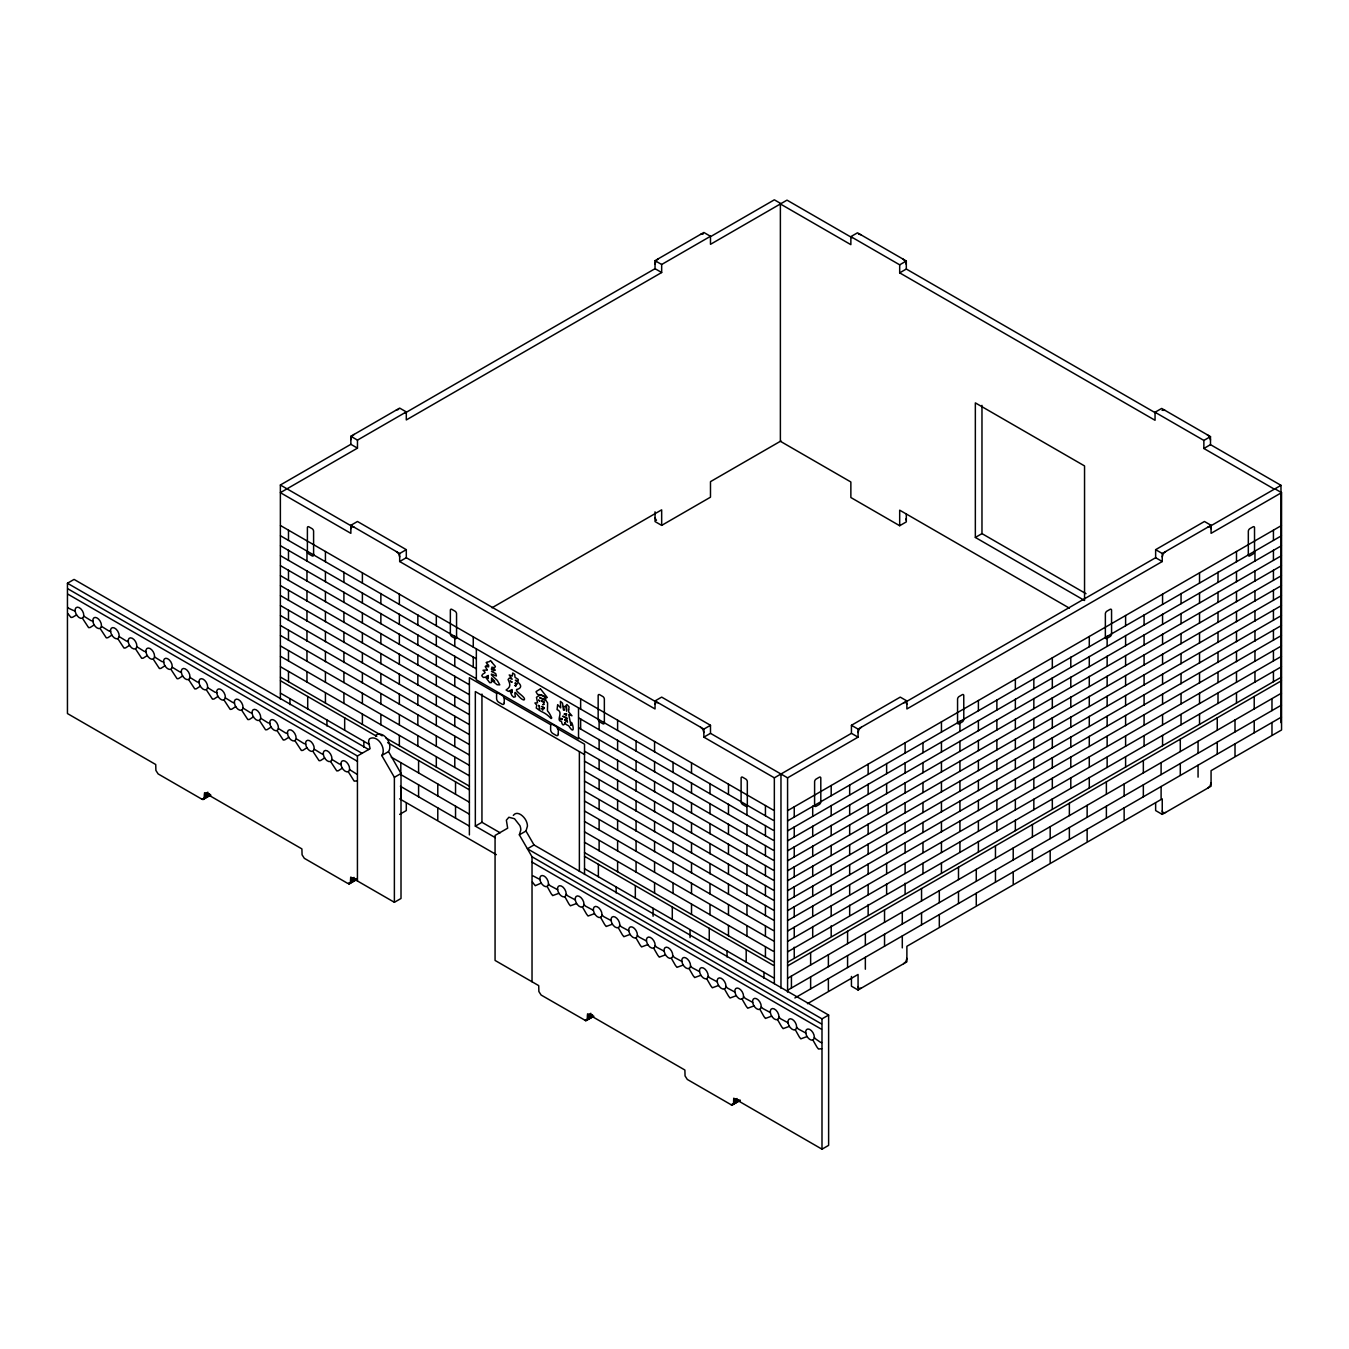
<?xml version="1.0" encoding="UTF-8"?>
<svg xmlns="http://www.w3.org/2000/svg" width="1349" height="1349" viewBox="0 0 1349 1349"><rect width="100%" height="100%" fill="white"/><g stroke="black" fill="none" stroke-linecap="round" stroke-linejoin="round"><path stroke-width="1.5" d="M566.563 711.277L566.378 706.741L566.546 710.232M906.882 958.38L905.854 961.685L903.611 963.692M1211.065 782.757L1210.053 786.062L1207.793 788.069M350.858 439.673L351.516 437.025M655.041 264.05L656.069 260.762L658.312 258.772M858.065 732.507L859.077 729.236L861.337 727.229M1162.248 556.884L1163.276 553.613L1165.536 551.606M906.309 518.387L905.938 519.938M375.663 735.896A8.836 5.109 60 0 1 376.169 734.969C384.06 730.433 393.301 744.581 388.529 751.578L401.007 773.5L401.007 898.485L394.38 902.296L350.723 877.103L350.352 883.275L347.452 883.241L304.318 858.318L302.075 854.811L301.906 848.909L204.559 792.706L204.188 798.878L201.288 798.844L158.137 773.921L155.894 770.431L155.742 764.529L67.45 713.554L67.45 583.24L74.077 579.412L368.665 749.504M350.858 528.707L351.87 526.599L354.129 527.206M513.311 815.403C517.476 809.788 524.98 817.106 526.532 821.777A8.836 5.109 60 0 1 527.425 826.178L525.975 831.018L534.019 844.963L828.623 1015.055L828.623 1145.368L821.996 1149.179L733.721 1098.204L733.552 1103.937L731.31 1104.848L687.299 1079.436L685.056 1075.929L684.887 1070.027L587.54 1013.824L587.388 1019.54L585.635 1020.62L541.118 995.039L538.875 991.532L538.723 985.63L495.066 960.437L495.066 835.453L507.662 828.185L506.364 820.192L508.877 817.258L514.525 818.759L519.905 825.605A8.836 5.109 60 0 1 520.798 829.989L519.348 834.846L532.029 856.784L532.029 981.768M655.041 704.33L656.069 702.222L658.312 702.829M76.522 614.942L72.542 617.269A41.026 23.692 60 0 1 70.957 617.454L67.821 613.525M812.924 1040.096L816.904 1047.009A41.026 23.692 60 0 0 818.489 1049.033L821.625 1048.729M547.138 886.445L551.151 893.645A39.728 22.933 60 0 0 552.685 895.584L558.79 893.342M564.826 896.663L568.84 903.864A39.728 22.933 60 0 0 570.391 905.803L576.495 903.56M636.02 937.757L635.986 937.808A6.138 3.541 60 0 1 628.803 930.928A6.138 3.541 60 0 1 634.452 928.466A6.138 3.541 60 0 1 635.919 937.825L640.05 944.958A39.728 22.933 60 0 0 641.584 946.914L647.689 944.671M655.091 945.598L655.226 945.733A78.225 45.175 60 0 0 656.778 947.268L664.113 951.18A6.138 3.541 60 0 1 669.846 948.903A6.138 3.541 60 0 1 671.313 958.245L675.427 965.395A39.728 22.933 60 0 0 676.979 967.334L683.083 965.108M690.486 966.036L690.621 966.171A78.225 45.175 60 0 0 692.172 967.705L699.507 971.617A6.138 3.541 60 0 1 705.223 969.341A6.138 3.541 60 0 1 706.691 978.683L710.822 985.832A39.728 22.933 60 0 0 712.356 987.772L718.461 985.529M725.863 986.456L725.998 986.591A78.225 45.175 60 0 0 727.549 988.126L734.885 992.055A6.138 3.541 60 0 1 740.618 989.761A6.138 3.541 60 0 1 742.085 999.12L746.216 1006.253A39.728 22.933 60 0 0 747.751 1008.209L753.855 1005.966M759.892 1009.271L763.905 1016.471A39.728 22.933 60 0 0 765.439 1018.428L771.561 1016.185M777.58 1019.49L777.547 1019.54A6.138 3.541 60 0 1 770.363 1012.661A6.138 3.541 60 0 1 776.012 1010.199A6.138 3.541 60 0 1 777.479 1019.54L781.594 1026.69A39.728 22.933 60 0 0 783.145 1028.629L789.249 1026.404M795.269 1029.709L799.299 1036.909A39.728 22.933 60 0 0 800.834 1038.848L806.938 1036.605M541.101 883.14L535.266 885.703A35.917 20.741 60 0 1 533.395 883.342L532.417 882.01M594.184 913.779L588.08 916.022A39.728 22.933 60 0 1 586.545 914.082L582.464 907.051A6.138 3.541 60 0 0 580.947 897.574A6.138 3.541 60 0 0 575.298 900.036A6.138 3.541 60 0 0 582.414 906.933L582.515 906.882M612.294 924.234L606.19 926.476A39.728 22.933 60 0 1 604.656 924.537L600.592 917.371A6.138 3.541 60 0 0 599.057 908.046A6.138 3.541 60 0 0 593.425 910.491A6.138 3.541 60 0 0 600.524 917.387L600.642 917.337M630 934.452L623.879 936.695A39.728 22.933 60 0 1 622.344 934.756L618.28 927.724A6.138 3.541 60 0 0 616.763 918.247A6.138 3.541 60 0 0 611.114 920.709A6.138 3.541 60 0 0 618.23 927.606L618.331 927.556M665.377 954.89L659.273 957.132A39.728 22.933 60 0 1 657.739 955.176L653.658 948.145A6.138 3.541 60 0 0 652.14 938.685A6.138 3.541 60 0 0 646.508 941.147A6.138 3.541 60 0 0 653.607 948.043L653.725 947.976M700.772 975.31L694.668 977.553A39.728 22.933 60 0 1 693.133 975.614L689.052 968.582A6.138 3.541 60 0 0 687.535 959.122A6.138 3.541 60 0 0 681.886 961.567A6.138 3.541 60 0 0 689.002 968.464L689.103 968.413M736.166 995.747L730.062 997.99A39.728 22.933 60 0 1 728.511 996.051L724.447 989.019A6.138 3.541 60 0 0 722.929 979.543A6.138 3.541 60 0 0 717.28 982.005A6.138 3.541 60 0 0 724.396 988.901L724.497 988.851M351.87 436.385L354.129 434.395M671.38 958.245L671.414 958.195A6.138 3.541 60 0 1 664.197 951.365M706.758 978.666L706.809 978.632A6.138 3.541 60 0 1 699.591 971.786M742.152 999.103L742.186 999.053A6.138 3.541 60 0 1 734.969 992.223M1162.045 410.281L1164.946 410.315M394.38 902.296L394.38 777.328L381.784 755.507C386.859 748.611 377.45 734.227 369.542 738.78A8.836 5.109 60 0 0 368.648 742.152L370.098 748.678L357.434 755.996L357.434 880.964M388.411 751.68L381.784 755.507M540.224 689.019L536.227 691.497A2.529 1.45 60 0 0 536.093 691.953L537.577 694.465L540.342 694.735A30.673 17.706 60 0 1 542.467 695.477L547.289 697.551L540.494 688.917M210.511 795.404L208.775 795.522M739.319 1101.121L739.96 1100.565L732.271 1105.05M280.373 699.22L280.373 484.999L350.858 444.31L350.858 436.283L399.675 408.089L406.302 411.917L406.302 419.944L661.668 272.515L661.668 264.488L710.485 236.294L710.485 244.321L787.007 200.141L852.062 237.711M405.138 412.963L655.041 268.687L655.041 260.661L703.858 232.466L710.485 236.294M350.858 436.283L357.468 440.111L406.302 411.917M711.092 236.328L774.343 199.821L780.97 203.632M357.468 440.111L357.468 448.138L280.373 492.655L350.858 533.344L350.858 525.317L357.468 521.49L406.302 549.667L406.302 557.71L656.187 701.986M850.865 236.631L857.492 232.804L906.309 260.998L906.309 269.024L899.682 272.852L899.682 264.826L850.865 236.631L850.865 244.658L780.38 203.969L780.38 441.292L850.865 481.981L850.865 497.528L899.682 525.722L906.309 521.894L906.309 514.121M350.858 525.317L399.675 553.495L406.302 549.667M899.682 264.826L906.309 260.998M399.675 553.495L399.675 561.521L406.302 557.71M492.031 607.775L661.668 509.838L661.668 525.385L655.041 521.557L655.041 511.844M780.97 440.954L710.485 481.644L710.485 497.191L661.668 525.385M204.559 794.123L207.864 792.2M204.559 794.949L207.864 793.027M204.559 795.775L207.864 793.87M204.559 796.534L209.517 793.65M204.559 797.074L209.517 794.207M204.559 797.343L209.517 794.477M202.165 799.333L209.5 794.999M202.654 799.519L209.365 795.556M203.126 799.552L210.815 795.05M394.38 777.328L401.007 773.5M399.675 814.391L406.302 810.564L406.302 802.79M655.041 700.94L661.668 697.113L710.485 725.29L710.485 733.333L703.858 737.144L703.858 729.118L655.041 700.94L655.041 708.967L399.675 561.521M899.682 272.852L1155.048 420.281L1155.048 412.254L1161.674 408.427L1210.491 436.621L1210.491 444.647L1280.977 485.336L1280.977 722.659M350.723 879.329L354.045 877.423M350.723 880.172L354.045 878.266M350.723 880.914L354.045 879.008M350.723 881.47L355.698 878.604M350.723 881.74L355.698 878.857M350.689 882.263L357.316 878.435M348.329 883.73L354.956 879.902M348.835 883.899L357.198 878.992M349.29 883.932L356.979 879.447M584.522 754.597L475.337 691.565L475.337 826.128L481.947 822.3L500.159 832.805M975.344 537.442L1084.545 600.49L1084.545 465.928L975.344 402.879L975.344 537.442L981.971 533.614L1086.012 593.695M519.348 834.846L525.975 831.018M703.858 729.118L710.485 725.29M1155.048 412.254L1203.864 440.432L1210.491 436.621M1203.864 440.432L1203.864 448.475L1210.491 444.647M534.019 844.963L527.408 848.791L821.996 1018.866L828.623 1015.055M906.882 700.94L858.065 729.118L858.065 737.144L851.438 733.333L851.438 725.29L900.255 697.113L906.882 700.94L906.882 708.967L1162.248 561.521L1162.248 553.495L1211.065 525.317L1211.065 533.344L1281.55 492.655L1281.55 729.978L1211.065 770.667L1211.065 786.214L1162.248 814.391L1155.638 810.564L1155.638 802.79M905.735 701.986L1155.638 557.71L1155.638 549.667L1204.455 521.49L1211.065 525.317M703.858 737.144L774.343 777.833L851.438 733.333M1209.868 526.38L1280.977 485.336M710.485 733.333L787.58 777.833L858.065 737.144M787.58 810.682L1281.432 525.554M787.58 820.917L1281.432 535.789M787.58 830.883L1281.432 545.755M787.58 840.849L1281.432 555.721M787.58 850.814L1281.432 565.703M787.58 860.797L1281.432 575.669M787.58 870.763L1281.432 585.635M787.58 880.728L1281.432 595.6M787.58 890.694L1281.432 605.566M587.54 1015.224L590.845 1013.318M587.54 1016.05L590.845 1014.144M787.58 900.66L1281.432 615.549M587.54 1016.893L590.845 1014.988M587.54 1017.635L592.515 1014.768M587.54 1018.461L592.515 1015.325M585.146 1020.451L592.481 1016.117M587.388 1019.54L592.346 1016.674M585.635 1020.62L593.796 1016.168M586.107 1020.653L593.493 1016.505L591.756 1016.623M787.58 910.642L1281.432 625.514M787.58 920.608L1281.432 635.48M787.58 931.063L1281.432 645.935M787.58 941.417L1281.432 656.305M787.58 951.871L1281.432 666.76M787.58 962.225L1281.432 677.097M787.58 965.901L1281.432 680.773M787.58 978.295L1281.432 693.167M787.58 990.233L1281.432 705.122M794.881 997.973L1281.432 717.061M807.461 1003.69L858.065 974.467L858.065 990.014L851.438 986.186L851.438 976.474M858.065 990.014L906.882 961.837L906.882 946.29L1162.248 798.844L1162.248 814.391M733.721 1100.447L737.026 1098.541M733.721 1101.29L737.026 1099.368M733.721 1102.032L737.026 1100.126M733.721 1102.841L738.679 1099.722M731.31 1104.848L738.645 1100.497M733.552 1103.937L740.179 1100.11M731.816 1105.016L738.443 1101.189M700.586 234.372L703.2 233.984M396.387 409.995L398.646 409.388M1207.793 527.206L1210.053 526.599L1211.065 528.707M903.611 702.829L905.854 702.222L906.882 704.33M1165.536 812.469L1163.276 813.059L1162.248 810.951M861.337 988.092L859.077 988.682L858.065 986.574M511.018 682.088L511.659 682.139A3.912 2.26 60 0 1 512.047 682.375L512.064 681.869A15.092 8.718 60 0 1 511.44 681.65L510.58 681.11A3.322 1.922 60 0 1 510.259 680.722L510.226 680.705M566.917 720.585L565.079 719.81M487.073 669.93L483.043 670.284C487.9 674.045 482.638 672.24 481.795 675.798L483.364 677.518L485.539 677.131L489.754 682.729L491.474 682.527L491.592 677.957L494.729 681.211L492.452 680.807L497.09 684.736L499.788 684.87L497.275 680.385L491.474 674.989L491.373 674.078L496.415 675.967L495.724 673.606L491.491 671.431L495.319 670.149L491.845 667.182L494.729 667.688L495.37 666.423L492.183 662.663M858.504 234.102L860.763 234.692M357.047 780.751L356.069 780.953A35.917 20.741 60 0 1 354.18 781.155L348.346 771.847M92.676 620.945L92.811 620.962A78.225 45.175 60 0 1 91.125 620.692L83.79 616.139M110.365 631.163L110.5 631.18A78.225 45.175 60 0 1 108.814 630.91L101.479 626.358M128.054 641.382L128.189 641.399A78.225 45.175 60 0 1 126.502 641.112L119.167 636.576M145.759 651.601L145.894 651.618A78.225 45.175 60 0 1 144.208 651.331L136.873 646.778M163.583 661.836L163.448 661.803A78.225 45.175 60 0 1 161.897 661.55L154.562 656.997M181.272 672.038L181.137 672.021A78.225 45.175 60 0 1 179.586 671.768L172.25 667.215M198.977 682.257L198.843 682.24A78.225 45.175 60 0 1 197.291 681.987L189.956 677.434M216.666 692.475L216.531 692.459A78.225 45.175 60 0 1 214.98 692.206L207.645 687.653M234.372 702.694L234.237 702.677A78.225 45.175 60 0 1 232.669 702.407L225.334 697.871M252.061 712.913L251.926 712.896A78.225 45.175 60 0 1 250.374 712.626L243.039 708.073M269.749 723.131L269.615 723.098A78.225 45.175 60 0 1 268.063 722.845L260.728 718.292M287.455 733.333L287.32 733.316A78.225 45.175 60 0 1 285.752 733.063L278.417 728.511M305.565 743.805L305.43 743.788A78.225 45.175 60 0 1 303.879 743.518L296.544 738.965M323.254 754.007L323.119 753.99A78.225 45.175 60 0 1 321.568 753.737L314.233 749.184M340.943 764.225L340.808 764.208A78.225 45.175 60 0 1 339.257 763.956L332.073 759.521M75.106 610.76L74.971 610.743A78.596 45.377 60 0 1 73.419 610.473L68.984 608.433A69.743 40.268 60 0 1 67.821 607.455M356.777 774.141L349.627 769.621M656.474 520.326L655.041 518.117M539.836 879.43L532.67 875.686M557.525 889.649L550.19 885.737A78.225 45.175 60 0 1 548.638 884.202L548.503 884.067M575.214 899.867L567.878 895.938A78.225 45.175 60 0 1 566.327 894.404L566.192 894.269M592.919 910.086L585.584 906.157A78.225 45.175 60 0 1 584.033 904.623L583.898 904.488M611.03 920.541L603.694 916.612A78.225 45.175 60 0 1 602.143 915.077L602.008 914.942M628.718 930.759L621.383 926.83A78.225 45.175 60 0 1 619.832 925.296L619.697 925.161M646.424 940.978L639.089 937.049A78.225 45.175 60 0 1 637.521 935.515L637.386 935.38M681.801 961.399L674.466 957.486A78.225 45.175 60 0 1 672.915 955.952L672.915 955.952M717.196 981.836L709.861 977.907A78.225 45.175 60 0 1 708.309 976.372L708.309 976.372M752.438 1002.223L745.255 998.344A78.225 45.175 60 0 1 743.704 996.81L743.569 996.675M770.144 1012.441L762.944 1008.563A78.225 45.175 60 0 1 761.392 1007.029L761.258 1006.894M787.833 1022.66L780.633 1018.782A78.225 45.175 60 0 1 779.081 1017.247L778.946 1017.112M805.522 1032.879L798.338 1029A78.225 45.175 60 0 1 796.787 1027.466L796.652 1027.331M541.455 700.721L544.288 701.817A3.98 2.293 60 0 1 544.288 702.239L544.288 702.239A14.417 8.313 60 0 1 544.17 702.88L544.052 703.014A5.801 3.356 60 0 0 543.596 702.475L542.264 701.547A8.617 4.974 60 0 0 541.472 701.311L541.455 700.738M487.225 669.88L485.218 666.558L487.259 664.973L487.158 666.642L488.608 666.861L488.675 665.377L486.146 662.544C488.018 661.314 489.114 662.646 490.496 660.521L492.166 662.393M564.927 719.708L564.894 720.197A21.668 12.512 60 0 1 565.754 720.653L566.934 721.546A15.716 9.072 60 0 1 567.491 722.153L567.339 721.31A3.895 2.243 60 0 0 567.136 720.467M906.309 269.024L1156.211 413.3M1274.923 488.827L1281.55 492.655M1203.864 448.475L1274.35 489.164M655.041 260.661L661.668 264.488M1155.638 549.667L1162.248 553.495M655.041 268.687L661.668 272.515M1155.638 557.71L1162.248 561.521M1069.319 608.112L899.682 510.175L899.682 525.722M851.438 725.29L858.065 729.118M350.858 444.31L357.468 448.138M280.373 484.999L352.055 526.38M280.491 525.554L773.432 810.159M280.491 535.789L773.432 820.394M280.491 545.755L476.349 658.835M578.637 717.887L773.432 830.36M280.491 555.721L476.349 668.8M578.637 727.87L773.432 840.326M280.491 565.703L476.349 678.783M578.637 737.836L773.432 850.292M496.584 693.42L469.385 677.721L469.385 834.913M504.239 697.838L550.628 724.632M557.339 728.494L584.522 744.193L584.522 874.456M280.491 575.669L469.385 684.736M584.522 751.208L773.432 860.257M280.491 585.635L469.385 694.701M584.522 761.173L773.432 870.24M280.491 595.6L469.385 704.667M584.522 771.139L773.432 880.206M280.491 605.566L469.385 714.633M584.522 781.105L773.432 890.171M280.491 615.549L469.385 724.598M584.522 791.087L773.432 900.137M280.491 625.514L469.385 734.581M584.522 801.053L773.432 910.103M280.491 635.48L469.385 744.547M584.522 811.019L773.432 920.085M280.491 645.935L469.385 755.002M584.522 821.474L773.432 930.54M280.491 656.305L469.385 765.355M584.522 831.844L773.432 940.894M280.491 666.76L469.385 775.81M584.522 842.282L773.432 951.349M280.491 677.097L382.205 735.829M385.831 737.92L469.385 786.163M584.522 852.635L773.432 961.702M280.491 680.773L376.759 736.352M387.652 742.641L469.385 789.839M584.522 856.311L773.432 965.378M280.491 693.167L369.491 744.564M391.277 757.143L469.385 802.233M584.522 868.705L773.432 977.772M400.366 774.326L469.385 814.172M67.45 583.24L362.055 753.315M67.973 588.872L357.434 755.996M532.029 856.784L821.474 1023.908M475.337 826.128L495.353 837.678M67.973 594.218L357.434 761.325M400.366 786.265L469.385 826.111M532.029 862.129L821.474 1029.236M399.675 798.844L496.348 854.659M1207.22 434.732L1209.058 436.149M903.037 259.109L905.28 261.099M700.586 727.229L702.846 729.236L703.858 732.507M396.387 551.606L398.646 553.613L399.675 556.884M814.341 1037.55L814.476 1037.685A78.596 45.377 60 0 0 816.027 1039.219L820.479 1042.288A69.743 40.268 60 0 0 821.625 1042.659M566.513 718.663L563.595 716.639A8.785 5.076 60 0 0 562.567 716.353L563.258 716.37A11.905 6.88 60 0 1 564.186 716.724L565.771 717.263A43.606 25.176 60 0 0 566.715 717.483L567.002 719.236A13.827 7.976 60 0 1 566.513 718.663M342.292 768.171L338.295 770.751A39.728 22.933 60 0 1 336.761 770.92L330.657 761.629M324.603 757.953L320.607 760.532A39.728 22.933 60 0 1 319.072 760.701L312.951 751.41M306.914 747.734L302.918 750.331A39.728 22.933 60 0 1 301.367 750.499L295.262 741.191M288.804 737.279L284.791 739.859A39.728 22.933 60 0 1 283.256 740.028L277.152 730.736M271.098 727.06L267.102 729.657A39.728 22.933 60 0 1 265.568 729.826L259.463 720.518M253.41 716.842L249.413 719.439A39.728 22.933 60 0 1 247.862 719.607L241.758 710.316M235.704 706.623L231.708 709.22A39.728 22.933 60 0 1 230.173 709.389L224.069 700.097M218.015 696.404L214.019 699.001A39.728 22.933 60 0 1 212.484 699.17L206.38 689.879M200.327 686.203L196.33 688.783A39.728 22.933 60 0 1 194.779 688.951L188.675 679.66M182.621 675.984L178.624 678.564A39.728 22.933 60 0 1 177.09 678.732L170.986 669.441M164.932 665.765L160.936 668.362A39.728 22.933 60 0 1 159.401 668.531L153.297 659.223M147.243 655.547L143.247 658.143A39.728 22.933 60 0 1 141.696 658.312L135.591 649.021M129.538 645.328L125.541 647.925A39.728 22.933 60 0 1 124.007 648.093L117.903 638.802M111.849 635.109L107.853 637.706A39.728 22.933 60 0 1 106.318 637.875L100.197 628.583M94.16 624.907L90.164 627.487A39.728 22.933 60 0 1 88.612 627.656L82.508 618.365M1209.48 436.722L1210.491 440.01M905.938 262.414L906.309 264.387M1273.439 530.174L1273.439 540.409M1273.439 550.156L1273.439 560.391M1273.439 570.155L1273.439 580.39M1273.439 590.137L1273.439 600.389M1273.439 610.136L1273.439 620.371M1273.439 630.135L1273.439 640.37M1273.439 650.606L1273.439 660.841M1273.439 671.482L1273.439 681.717M1271.972 698.647L1271.972 710.586M1271.972 722.524L1271.972 734.463M1254.958 550.797L1254.958 561.049M1254.958 570.846L1254.958 581.082M1254.958 590.879L1254.958 601.114M1254.958 610.912L1254.958 621.147M1254.958 630.944L1254.958 641.18M1254.958 650.977L1254.958 661.212M1254.958 671.903L1254.958 682.139M1254.216 696.489L1254.216 708.899M1254.216 720.838L1254.216 732.777M1236.493 551.505L1236.493 561.74M1236.493 571.504L1236.493 581.739M1236.493 591.486L1236.493 601.721M1236.493 611.485L1236.493 621.72M1236.493 631.467L1236.493 641.719M1236.493 651.466L1236.493 661.701M1236.493 671.937L1236.493 682.189M1236.493 692.813L1236.493 703.048M1235.009 719.978L1235.009 731.917M1235.009 743.855L1235.009 755.794M1218.012 572.145L1218.012 582.38M1218.012 592.177L1218.012 602.413M1218.012 612.21L1218.012 622.445M1218.012 632.243L1218.012 642.478M1218.012 652.292L1218.012 662.528M1218.012 672.325L1218.012 682.56M1218.012 693.234L1218.012 703.47M1217.253 717.837L1217.253 730.231M1217.253 742.169L1217.253 754.108M1199.531 572.836L1199.531 583.072M1199.531 592.835L1199.531 603.07M1199.531 612.834L1199.531 623.069M1199.531 632.816L1199.531 643.051M1199.531 652.815L1199.531 663.05M1199.531 672.797L1199.531 683.032M1199.531 693.285L1199.531 703.52M1199.531 714.161L1199.531 724.396M1198.064 741.309L1198.064 753.248M1198.064 765.187L1198.064 777.142M1181.05 593.476L1181.05 603.711M1181.05 613.508L1181.05 623.744M1181.05 633.558L1181.05 643.793M1181.05 653.591L1181.05 663.826M1181.05 673.623L1181.05 683.859M1181.05 693.656L1181.05 703.891M1181.05 714.565L1181.05 724.818M1180.291 739.168L1180.291 751.562M1180.291 763.517L1180.291 775.456M1162.568 594.184L1162.568 604.419M1162.568 614.166L1162.568 624.402M1162.568 634.165L1162.568 644.4M1162.568 654.164L1162.568 664.399M1162.568 674.146L1162.568 684.381M1162.568 694.145L1162.568 704.38M1162.568 714.616L1162.568 724.851M1162.568 735.492L1162.568 745.727M1161.101 762.657L1161.101 774.596M1161.101 786.534L1161.101 798.473M1144.087 614.824L1144.087 625.059M1144.087 634.856L1144.087 645.092M1144.087 654.889L1144.087 665.124M1144.087 674.922L1144.087 685.157M1144.087 694.954L1144.087 705.19M1144.087 714.987L1144.087 725.239M1144.087 735.913L1144.087 746.149M1143.345 760.499L1143.345 772.91M1143.345 784.848L1143.345 796.787M1125.606 615.515L1125.606 625.751M1125.606 635.514L1125.606 645.749M1125.606 655.496L1125.606 665.731M1125.606 675.495L1125.606 685.73M1125.606 695.477L1125.606 705.729M1125.606 715.476L1125.606 725.711M1125.606 735.964L1125.606 746.199M1125.606 756.823L1125.606 767.058M1124.139 783.988L1124.139 795.927M1124.139 807.866L1124.139 819.804M1107.141 636.155L1107.141 646.39M1107.141 656.187L1107.141 666.423M1107.141 676.22L1107.141 686.456M1107.141 696.253L1107.141 706.505M1107.141 716.302L1107.141 726.538M1107.141 736.335L1107.141 746.57M1107.141 757.244L1107.141 767.48M1106.382 781.847L1106.382 794.241M1106.382 806.179L1106.382 818.118M1089.284 636.492L1089.284 646.727M1089.284 656.491L1089.284 666.726M1089.284 676.355L1089.284 686.59M1089.284 696.337L1089.284 706.589M1089.284 716.336L1089.284 726.571M1089.284 736.335L1089.284 746.57M1089.284 756.873L1089.284 767.109M1089.284 777.479L1089.284 787.934M1087.142 805.353L1087.142 817.292M1087.142 829.23L1087.142 841.169M1070.802 657.132L1070.802 667.367M1070.802 677.164L1070.802 687.4M1070.802 696.995L1070.802 707.23M1070.802 717.027L1070.802 727.263M1070.802 736.976L1070.802 747.211M1070.802 757.008L1070.802 767.244M1070.802 777.918L1070.802 788.356M1069.369 803.211L1069.369 815.605M1069.369 827.544L1069.369 839.483M1052.321 657.84L1052.321 668.075M1052.321 677.822L1052.321 688.057M1052.321 697.686L1052.321 707.921M1052.321 717.685L1052.321 727.92M1052.321 737.667L1052.321 747.902M1052.321 757.666L1052.321 767.901M1052.321 778.221L1052.321 788.457M1052.321 798.81L1052.321 809.265M1050.18 826.684L1050.18 838.623M1050.18 850.578L1050.18 862.517M1033.84 678.463L1033.84 688.715M1033.84 698.512L1033.84 708.748M1033.84 718.326L1033.84 728.561M1033.84 738.358L1033.84 748.594M1033.84 758.307L1033.84 768.542M1033.84 778.339L1033.84 788.575M1033.84 799.249L1033.84 809.704M1032.423 824.543L1032.423 836.953M1032.423 848.892L1032.423 860.831M1015.359 679.171L1015.359 689.406M1015.359 699.17L1015.359 709.405M1015.359 719.034L1015.359 729.269M1015.359 739.016L1015.359 749.251M1015.359 759.015L1015.359 769.25M1015.359 778.997L1015.359 789.232M1015.359 799.552L1015.359 809.788M1015.359 820.141L1015.359 830.596M1013.217 848.032L1013.217 859.971M1013.217 871.909L1013.217 883.848M996.877 699.811L996.877 710.046M996.877 719.843L996.877 730.079M996.877 739.657L996.877 749.909M996.877 759.706L996.877 769.942M996.877 779.655L996.877 789.89M996.877 799.687L996.877 809.923M996.877 820.58L996.877 831.035M995.461 845.89L995.461 858.284M995.461 870.223L995.461 882.162M981.971 405.358L981.971 533.614M978.396 700.502L978.396 710.738M978.396 720.501L978.396 730.736M978.396 740.365L978.396 750.6M978.396 760.364L978.396 770.599M978.396 780.346L978.396 790.581M978.396 800.345L978.396 810.58M978.396 820.883L978.396 831.136M978.396 841.489L978.396 851.944M976.271 869.363L976.271 881.302M976.271 893.24L976.271 905.179M959.932 721.142L959.932 731.377M959.932 741.174L959.932 751.41M959.932 761.005L959.932 771.24M959.932 781.037L959.932 791.273M959.932 800.986L959.932 811.221M959.932 821.018L959.932 831.254M959.932 841.928L959.932 852.383M958.498 867.222L958.498 879.615M958.498 891.554L958.498 903.493M941.45 721.85L941.45 732.085M941.45 741.832L941.45 752.067M941.45 761.696L941.45 771.932M941.45 781.695L941.45 791.93M941.45 801.677L941.45 811.913M941.45 821.676L941.45 831.911M941.45 842.231L941.45 852.467M941.45 862.82L941.45 873.275M939.309 890.694L939.309 902.65M939.309 914.588L939.309 926.527M922.969 742.49L922.969 752.725M922.969 762.522L922.969 772.758M922.969 782.336L922.969 792.571M922.969 802.368L922.969 812.604M922.969 822.317L922.969 832.552M922.969 842.349L922.969 852.602M922.969 863.259L922.969 873.714M921.552 888.553L921.552 900.963M921.552 912.902L921.552 924.841M905.112 742.827L905.112 753.062M905.112 762.809L905.112 773.061M905.112 782.673L905.112 792.925M905.112 802.672L905.112 812.907M905.112 822.671L905.112 832.906M905.112 842.653L905.112 852.888M905.112 863.208L905.112 873.444M905.112 883.207L905.112 893.443M902.296 912.059L902.296 923.998M902.296 935.953L902.296 947.892M886.63 763.467L886.63 773.702M886.63 783.499L886.63 793.735M886.63 803.313L886.63 813.548M886.63 823.345L886.63 833.598M886.63 843.294L886.63 853.546M886.63 863.343L886.63 873.579M886.63 883.848L886.63 894.083M884.539 909.917L884.539 922.328M884.539 934.267L884.539 946.205M868.149 764.158L868.149 774.393M868.149 784.157L868.149 794.392M868.149 804.021L868.149 814.256M868.149 824.003L868.149 834.255M868.149 844.002L868.149 854.237M868.149 864.001L868.149 874.236M868.149 884.539L868.149 894.792M868.149 904.538L868.149 914.774M865.35 933.407L865.35 945.345M865.35 957.284L865.35 969.223M849.668 784.798L849.668 795.033M849.668 804.83L849.668 815.066M849.668 824.661L849.668 834.896M849.668 844.693L849.668 854.929M849.668 864.642L849.668 874.877M849.668 884.674L849.668 894.91M849.668 905.179L849.668 915.415M847.577 931.265L847.577 943.659M847.577 955.598L847.577 967.537M831.186 785.506L831.186 795.741M831.186 805.488L831.186 815.723M831.186 825.352L831.186 835.587M831.186 845.351L831.186 855.586M831.186 865.333L831.186 875.568M831.186 885.332L831.186 895.567M831.186 905.887L831.186 916.123M831.186 925.869L831.186 936.105M828.387 954.738L828.387 966.677M828.387 978.615L828.387 990.554M821.996 1018.866L821.996 1149.179M812.705 806.129L812.705 816.381M812.705 826.178L812.705 836.414M812.705 845.992L812.705 856.227M812.705 866.024L812.705 876.26M812.705 885.973L812.705 896.208M812.705 906.005L812.705 916.241M812.705 926.527L812.705 936.762M810.631 952.596L810.631 964.99M810.631 976.929L810.631 988.868M794.241 806.837L794.241 817.072M794.241 826.836L794.241 837.071M794.241 846.7L794.241 856.935M794.241 866.682L794.241 876.917M794.241 886.681L794.241 896.916M794.241 906.663L794.241 916.898M794.241 927.218L794.241 937.454M794.241 947.217L794.241 957.453M791.425 976.069L791.425 988.024M787.58 777.833L787.58 992.055M780.97 774.022L780.97 988.244M774.343 777.833L774.343 983.657M765.439 805.538L765.439 815.774M765.439 825.521L765.439 835.773M765.439 845.519L765.439 855.755M765.439 865.518L765.439 875.754M765.439 885.5L765.439 895.736M765.439 905.499L765.439 915.735M765.439 925.97L765.439 936.206M765.439 946.846L765.439 957.082M763.972 972.309L763.972 978.278M746.958 804.83L746.958 815.066M746.958 824.88L746.958 835.115M746.958 844.912L746.958 855.148M746.958 864.945L746.958 875.181M746.958 884.978L746.958 895.213M746.958 905.01L746.958 915.246M746.958 925.937L746.958 936.172M746.199 949.662L746.199 962.056M728.477 784.191L728.477 794.443M728.477 804.189L728.477 814.425M728.477 824.188L728.477 834.424M728.477 844.17L728.477 854.406M728.477 864.169L728.477 874.405M728.477 884.168L728.477 894.404M728.477 904.639L728.477 914.875M728.477 925.515L728.477 935.751M727.01 950.978L727.01 956.947M709.996 783.499L709.996 793.735M709.996 803.532L709.996 813.767M709.996 823.564L709.996 833.8M709.996 843.614L709.996 853.85M709.996 863.647L709.996 873.882M709.996 883.679L709.996 893.915M709.996 904.589L709.996 914.824M709.254 928.314L709.254 940.708M691.514 762.86L691.514 773.095M691.514 782.858L691.514 793.094M691.514 802.84L691.514 813.076M691.514 822.839L691.514 833.075M691.514 842.838L691.514 853.074M691.514 862.82L691.514 873.056M691.514 883.308L691.514 893.544M691.514 904.167L691.514 914.403M690.047 929.63L690.047 937.589M673.05 762.168L673.05 772.404M673.05 782.201L673.05 792.436M673.05 802.233L673.05 812.469M673.05 822.266L673.05 832.502M673.05 842.299L673.05 852.534M673.05 862.331L673.05 872.584M673.05 883.258L673.05 893.493M672.291 906.983L672.291 919.377M654.569 741.528L654.569 751.764M654.569 761.511L654.569 771.746M654.569 781.509L654.569 791.745M654.569 801.508L654.569 811.744M654.569 821.49L654.569 831.726M654.569 841.489L654.569 851.725M654.569 861.96L654.569 872.196M654.569 882.836L654.569 893.072M653.085 908.299L653.085 916.258M636.087 740.82L636.087 751.056M636.087 760.853L636.087 771.105M636.087 780.902L636.087 791.138M636.087 800.935L636.087 811.171M636.087 820.968L636.087 831.203M636.087 841L636.087 851.236M636.087 861.91L636.087 872.162M635.328 885.635L635.328 898.046M617.606 720.181L617.606 730.416M617.606 740.179L617.606 750.415M617.606 760.178L617.606 770.414M617.606 780.16L617.606 790.396M617.606 800.159L617.606 810.395M617.606 820.141L617.606 830.394M617.606 840.629L617.606 850.865M617.606 861.505L617.606 871.741M616.139 886.967L616.139 892.937M599.125 719.489L599.125 729.725M599.125 739.522L599.125 749.757M599.125 759.554L599.125 769.79M599.125 779.587L599.125 789.839M599.125 799.637L599.125 809.872M599.125 819.669L599.125 829.905M599.125 840.579L599.125 850.814M598.366 864.304L598.366 876.698M580.643 698.849L580.643 709.085M580.643 718.848L580.643 729.084M579.379 751.629L579.379 871.471M578.519 707.854L578.519 738.83L476.349 679.845L476.349 648.869M481.947 694.044L481.947 822.3M473.263 636.846L473.263 647.098M473.263 656.845L473.263 667.081M455.54 781.847L455.54 794.241M455.54 806.179L455.54 818.118M454.782 636.155L454.782 646.39M454.782 656.187L454.782 666.423M454.782 676.22L454.782 686.456M454.782 696.253L454.782 706.505M454.782 716.302L454.782 726.538M454.782 736.335L454.782 746.57M454.782 757.244L454.782 767.48M437.784 783.988L437.784 795.927M437.784 807.866L437.784 819.804M436.317 615.515L436.317 625.751M436.317 635.514L436.317 645.749M436.317 655.496L436.317 665.731M436.317 675.495L436.317 685.73M436.317 695.477L436.317 705.729M436.317 715.476L436.317 725.711M436.317 735.964L436.317 746.199M436.317 756.823L436.317 767.058M418.595 760.499L418.595 772.91M418.595 784.848L418.595 796.787M417.836 614.824L417.836 625.059M417.836 634.856L417.836 645.092M417.836 654.889L417.836 665.124M417.836 674.922L417.836 685.157M417.836 694.954L417.836 705.19M417.836 714.987L417.836 725.239M417.836 735.913L417.836 746.149M400.822 762.657L400.822 774.596M400.822 786.534L400.822 798.473M399.355 594.184L399.355 604.419M399.355 614.166L399.355 624.402M399.355 634.165L399.355 644.4M399.355 654.164L399.355 664.399M399.355 674.146L399.355 684.381M399.355 694.145L399.355 704.38M399.355 714.616L399.355 724.851M399.355 735.492L399.355 745.727M380.873 593.476L380.873 603.711M380.873 613.508L380.873 623.744M380.873 633.558L380.873 643.793M380.873 653.591L380.873 663.826M380.873 673.623L380.873 683.859M380.873 693.656L380.873 703.891M380.873 714.565L380.873 724.818M363.859 741.309L363.859 747.279M362.392 572.836L362.392 583.072M362.392 592.835L362.392 603.07M362.392 612.834L362.392 623.069M362.392 632.816L362.392 643.051M362.392 652.815L362.392 663.05M362.392 672.797L362.392 683.032M362.392 693.285L362.392 703.52M362.392 714.161L362.392 724.396M344.67 717.837L344.67 730.231M343.911 572.145L343.911 582.38M343.911 592.177L343.911 602.413M343.911 612.21L343.911 622.445M343.911 632.243L343.911 642.478M343.911 652.292L343.911 662.528M343.911 672.325L343.911 682.56M343.911 693.234L343.911 703.47M326.913 719.978L326.913 725.947M325.429 551.505L325.429 561.74M325.429 571.504L325.429 581.739M325.429 591.486L325.429 601.721M325.429 611.485L325.429 621.72M325.429 631.467L325.429 641.719M325.429 651.466L325.429 661.701M325.429 671.937L325.429 682.189M325.429 692.813L325.429 703.048M307.707 696.489L307.707 708.899M306.965 550.797L306.965 561.049M306.965 570.846L306.965 581.082M306.965 590.879L306.965 601.114M306.965 610.912L306.965 621.147M306.965 630.944L306.965 641.18M306.965 650.977L306.965 661.212M306.965 671.903L306.965 682.139M289.951 698.647L289.951 704.616M288.484 530.174L288.484 540.409M288.484 550.156L288.484 560.391M288.484 570.155L288.484 580.39M288.484 590.137L288.484 600.389M288.484 610.136L288.484 620.371M288.484 630.135L288.484 640.37M288.484 650.606L288.484 660.841M288.484 671.482L288.484 681.717M564.304 714.059A17.301 9.983 60 0 0 564.759 713.806L566.563 713.655L566.411 715.442A24.586 14.198 60 0 0 565.551 714.818L564.809 714.414A7.504 4.334 60 0 0 564.304 714.245M313.609 554.186L313.609 554.995A2.226 1.282 60 0 1 312.041 555.855L308.955 554.068A2.226 1.282 60 0 1 307.387 551.437L307.403 527.543A2.226 1.282 60 0 1 308.803 526.784L312.159 528.707A2.226 1.282 60 0 1 313.592 531.084L313.609 554.186M456.569 636.711L456.569 637.521A2.226 1.282 60 0 1 455.001 638.381L451.915 636.61A2.226 1.282 60 0 1 450.347 633.979L450.364 610.085A2.226 1.282 60 0 1 451.763 609.31L455.119 611.249A2.226 1.282 60 0 1 456.552 613.61L456.569 636.711M820.816 800.986L820.816 801.795A2.226 1.282 -60 0 1 819.248 804.476L816.179 806.247A2.226 1.282 -60 0 1 814.594 805.437L814.611 781.526A2.226 1.282 -60 0 1 816.01 779.149L819.366 777.193A2.226 1.282 -60 0 1 820.799 777.901L820.816 800.986M963.793 718.444L963.793 719.253A2.226 1.282 -60 0 1 962.208 721.934L959.139 723.705A2.226 1.282 -60 0 1 957.554 722.895L957.571 698.984A2.226 1.282 -60 0 1 958.97 696.607L962.326 694.651A2.226 1.282 -60 0 1 963.759 695.376L963.793 718.444M604.369 722.238L604.369 722.895A2.226 1.282 60 0 1 602.784 723.705L599.715 721.934A2.226 1.282 60 0 1 598.147 719.253L598.163 695.376A2.226 1.282 60 0 1 599.597 694.668L602.952 696.607A2.226 1.282 60 0 1 604.352 698.984L604.369 722.238M747.329 804.78L747.329 805.437A2.226 1.282 60 0 1 745.761 806.247L742.675 804.476A2.226 1.282 60 0 1 741.107 801.795L741.124 777.901A2.226 1.282 60 0 1 742.557 777.193L745.913 779.149A2.226 1.282 60 0 1 747.312 781.526L747.329 804.78M1111.576 633.322L1111.576 633.979A2.226 1.282 -60 0 1 1110.008 636.61L1106.922 638.381A2.226 1.282 -60 0 1 1105.354 637.521L1105.371 613.61A2.226 1.282 -60 0 1 1106.804 611.249L1110.16 609.31A2.226 1.282 -60 0 1 1111.559 610.085L1111.576 633.322M1254.536 550.78L1254.536 551.437A2.226 1.282 -60 0 1 1252.968 554.068L1249.882 555.855A2.226 1.282 -60 0 1 1248.314 554.995L1248.331 531.084A2.226 1.282 -60 0 1 1249.764 528.707L1253.12 526.784A2.226 1.282 -60 0 1 1254.519 527.543L1254.536 550.78M504.239 702.778L504.239 702.964A3.103 1.787 60 0 1 502.047 704.161L498.793 702.289A3.103 1.787 60 0 1 496.584 698.613L496.584 694.735A3.103 1.787 60 0 1 498.557 693.335L502.199 695.426A3.103 1.787 60 0 1 504.239 699.153L504.239 702.778M568.637 709.743L568.654 711.935L571.976 715.779L568.755 714.599L570.981 725.458C570.391 714.279 577.085 737.734 569.632 727.263C569.109 724.818 565.636 725.543 565.046 722.744C566.31 719.523 563.174 730.096 561.454 721.445C555.299 720.653 564.202 712.205 557.07 709.608L557.66 704.667L560.678 707.871L560.408 701.379L562.516 703.2L563.427 709.962L564.354 710.265L563.562 706.471L565.113 706.623L566.917 704.498L569.109 706.893L568.637 709.743M558.284 734.008L558.284 734.227A3.103 1.787 60 0 1 556.075 735.357L552.82 733.485A3.103 1.787 60 0 1 550.628 729.742L550.628 725.931A3.103 1.787 60 0 1 552.652 724.565L556.294 726.673A3.103 1.787 60 0 1 558.284 730.365L558.284 734.008M545.738 698.748L545.451 699.642L539.667 697.77L545.974 700.553L547.593 702.947C547.509 716.134 546.446 706.404 551.758 717.972L551.1 718.545C544.507 711.581 541.944 712.727 537.593 708.967L536.227 708.023L536.784 705.24L534.929 702.981L537.543 702.812L536.48 697.315C539.027 695.173 542.686 693.605 545.738 698.748M512.182 691.295L512.165 692.593L509.922 690.873L511.895 695.528L513.716 697.248L515.453 696.691C513.008 685.832 518.657 699.187 523.952 699.996C527.712 697.568 511.136 689.659 518.201 689.069C526.886 685.022 508.809 677.721 518.168 681.06L518.269 679.441L515.031 677.333L514.711 674.348L512.704 672.999L512.316 676.001L509.214 674.972L512.148 679.255L509.366 678.024L508.101 679.508C511.035 685.596 510.141 687.181 506.094 689.997L508.438 691.396L512.114 689.524L512.182 691.295M562.331 719.354L562.331 719.405A8.094 4.671 60 0 1 561.993 719.506L561.302 719.489A15.244 8.802 60 0 1 560.628 719.354L560.594 718.191L561.639 718.747A13.827 7.993 60 0 0 562.28 718.95L562.331 719.354M516.448 684.618L516.414 684.651A6.576 3.794 60 0 1 516.684 684.263L517.021 683.96A2.614 1.518 60 0 0 517.274 683.656L514.896 683.117A2.765 1.585 60 0 1 515.352 683.319L516.414 684.601M539.398 707.601L539.617 709.203L539.398 707.601M488.271 675.529L486.466 676.338L488.271 678.48L488.271 675.529M492.638 669.171L491.491 669.627L491.491 668.497L492.638 669.171M515.858 685.916L514.896 685.427L515.858 685.916M543.849 704.347L542.871 704.566L543.849 704.347M542.77 709.827L542.011 708.613L542.77 709.827M539.516 706.404L538.605 705.443L539.516 706.404M539.617 700.924L538.706 700.182L539.617 700.924M544.085 707.702L541.826 706.387L544.085 708.613L544.085 707.702M75.19 611.299A6.138 3.541 60 0 0 82.306 618.196A6.138 3.541 60 0 0 80.839 608.837A6.138 3.541 60 0 0 75.19 611.299M92.896 621.518A6.138 3.541 60 0 0 99.995 628.415A6.138 3.541 60 0 0 98.528 619.056A6.138 3.541 60 0 0 92.896 621.518M110.584 631.737A6.138 3.541 60 0 0 117.7 638.633A6.138 3.541 60 0 0 116.233 629.275A6.138 3.541 60 0 0 110.584 631.737M128.273 641.955A6.138 3.541 60 0 0 135.389 648.835A6.138 3.541 60 0 0 133.922 639.493A6.138 3.541 60 0 0 128.273 641.955M145.979 652.174A6.138 3.541 60 0 0 153.078 659.054A6.138 3.541 60 0 0 151.628 649.712A6.138 3.541 60 0 0 145.979 652.174M163.667 662.376A6.138 3.541 60 0 0 170.783 669.273A6.138 3.541 60 0 0 169.316 659.931A6.138 3.541 60 0 0 163.667 662.376M181.356 672.595A6.138 3.541 60 0 0 188.472 679.491A6.138 3.541 60 0 0 187.005 670.133A6.138 3.541 60 0 0 181.356 672.595M199.062 682.813A6.138 3.541 60 0 0 206.161 689.71A6.138 3.541 60 0 0 204.711 680.351A6.138 3.541 60 0 0 199.062 682.813M305.65 744.344A6.138 3.541 60 0 0 312.749 751.241A6.138 3.541 60 0 0 311.282 741.899A6.138 3.541 60 0 0 305.65 744.344M323.338 754.563A6.138 3.541 60 0 0 330.454 761.46A6.138 3.541 60 0 0 328.987 752.101A6.138 3.541 60 0 0 323.338 754.563M341.027 764.782A6.138 3.541 60 0 0 348.143 771.679A6.138 3.541 60 0 0 346.676 762.32A6.138 3.541 60 0 0 341.027 764.782M216.751 693.032A6.138 3.541 60 0 0 223.867 699.929A6.138 3.541 60 0 0 222.4 690.57A6.138 3.541 60 0 0 216.751 693.032M234.439 703.251A6.138 3.541 60 0 0 241.555 710.13A6.138 3.541 60 0 0 240.088 700.789A6.138 3.541 60 0 0 234.439 703.251M252.145 713.469A6.138 3.541 60 0 0 259.244 720.349A6.138 3.541 60 0 0 257.794 711.007A6.138 3.541 60 0 0 252.145 713.469M269.834 723.671A6.138 3.541 60 0 0 276.95 730.568A6.138 3.541 60 0 0 275.483 721.226A6.138 3.541 60 0 0 269.834 723.671M287.522 733.89A6.138 3.541 60 0 0 294.638 740.786A6.138 3.541 60 0 0 293.171 731.428A6.138 3.541 60 0 0 287.522 733.89M805.758 1033.081A6.138 3.541 60 0 0 812.857 1039.978A6.138 3.541 60 0 0 811.39 1030.636A6.138 3.541 60 0 0 805.758 1033.081M788.052 1022.862A6.138 3.541 60 0 0 795.168 1029.759A6.138 3.541 60 0 0 793.701 1020.417A6.138 3.541 60 0 0 788.052 1022.862M752.675 1002.442A6.138 3.541 60 0 0 759.774 1009.339A6.138 3.541 60 0 0 758.307 999.98A6.138 3.541 60 0 0 752.675 1002.442M557.609 889.817A6.138 3.541 60 0 0 564.725 896.714A6.138 3.541 60 0 0 563.258 887.372A6.138 3.541 60 0 0 557.609 889.817M539.92 879.599A6.138 3.541 60 0 0 547.019 886.495A6.138 3.541 60 0 0 545.552 877.154A6.138 3.541 60 0 0 539.92 879.599"/></g></svg>
